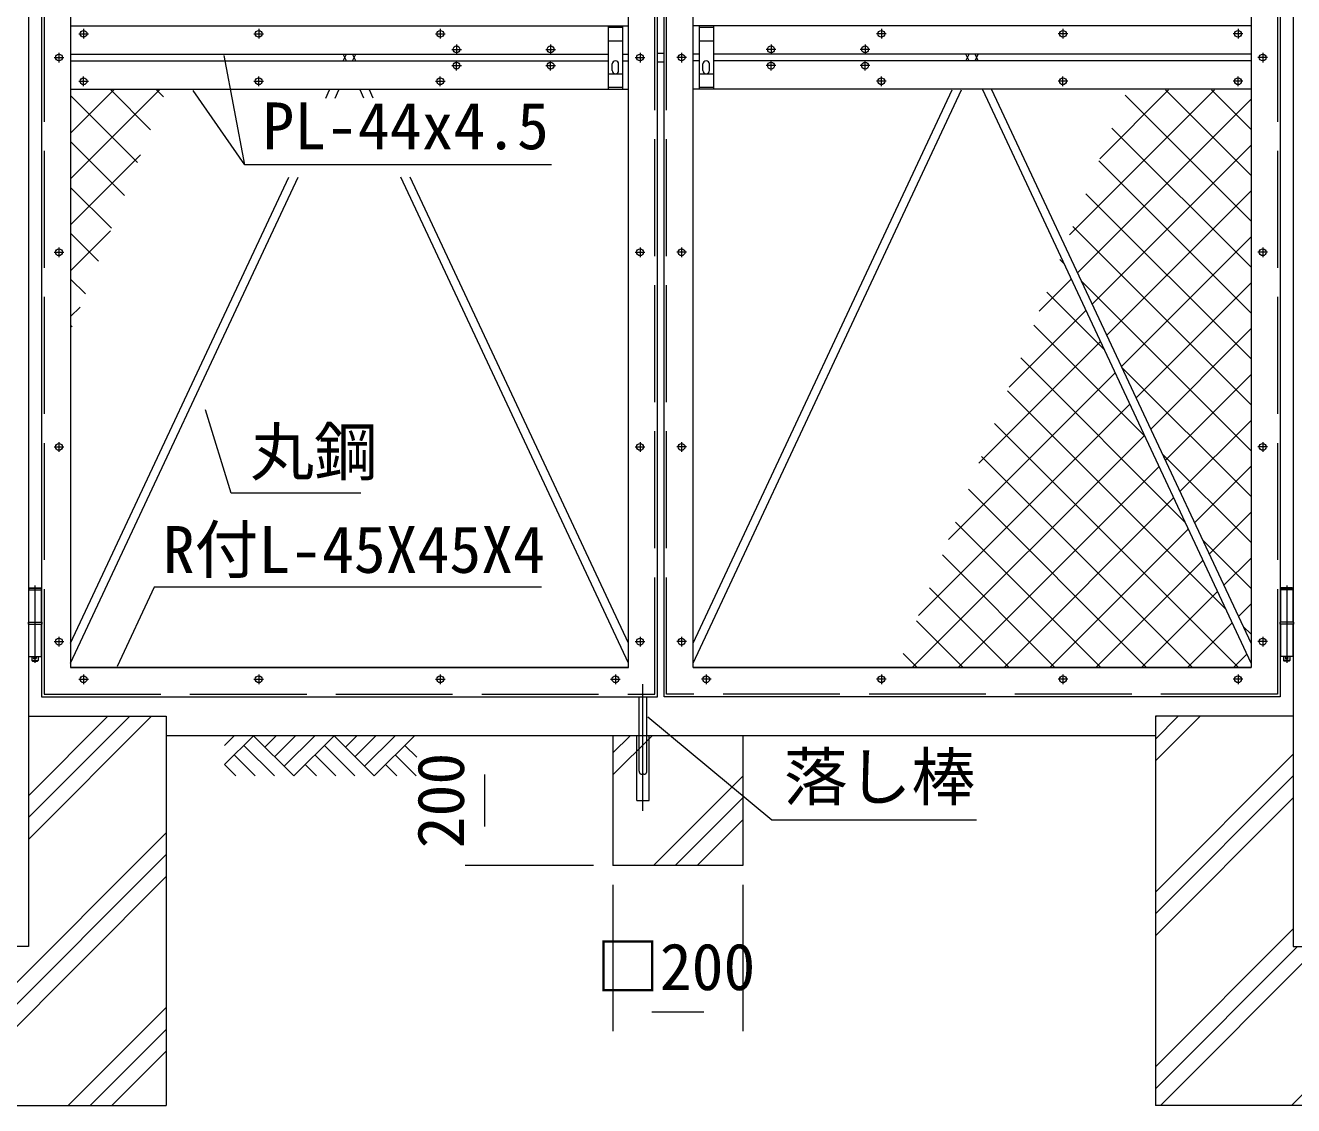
# Model space of a CAD drawing. Units: millimetres, scale not verified. Extents: x -6300 to 6300, y -4455 to 4455.
# Drawn here: x 1446 to 3401, y -967 to 698 of the extents above; entities that cross this region are included whole.
import ezdxf
from ezdxf.enums import TextEntityAlignment as Align

# ---------------------------------------------------------------- set-up
doc = ezdxf.new("R2010")
doc.units = ezdxf.units.MM
doc.header["$LTSCALE"] = 30
doc.linetypes.add('DASHED', pattern=[7.5, 6, -1.5])
doc.linetypes.add('USER1', pattern=[50.8, 31.75, -6.35, 6.35, -6.35])
for name, color, linetype, lineweight in [('0-2_D-BMK', 2, 'USER1', 13), ('0-3_D-STR3', 3, 'Continuous', 13), ('0-4_D-STR1', 1, 'Continuous', 18), ('0-5_D-STR-DIM', 7, 'Continuous', 9), ('0-7_KISO', 7, 'Continuous', 9), ('0-8_D-STR4', 7, 'Continuous', 9), ('0-A_D-DCR-HCH', 7, 'Continuous', 9), ('0-B_D-STR2', 7, 'Continuous', 9), ('0-C_D-STR-TXT', 7, 'Continuous', 9)]:
    doc.layers.add(name, color=color, linetype=linetype, lineweight=lineweight)
doc.styles.add('ＭＳ ゴシック', font='')
doc.styles.get('ＭＳ ゴシック').set_extended_font_data('MS Gothic')

msp = doc.modelspace()

# ---------------------------------------------------------------- linework, layer by layer
at = {"layer": '0-2_D-BMK'}
for p, q in [((1527.93, 684.91), (1542.81, 684.91)), ((1535.37, 692.35), (1535.37, 677.47)), ((1797.93, 684.91), (1812.81, 684.91)), ((1805.37, 692.35), (1805.37, 677.47)), ((2077.93, 684.91), (2092.81, 684.91)), ((2085.37, 692.35), (2085.37, 677.47)), ((2772.81, 684.91), (2757.93, 684.91)), ((2765.37, 692.35), (2765.37, 677.47)), ((3052.81, 684.91), (3037.93, 684.91)), ((3045.37, 692.35), (3045.37, 677.47)), ((3322.81, 684.91), (3307.93, 684.91)), ((3315.37, 692.35), (3315.37, 677.47)), ((2110.37, 668.35), (2110.37, 653.47)), ((2255.37, 668.35), (2255.37, 653.47)), ((2595.37, 668.35), (2595.37, 653.47)), ((2740.37, 668.35), (2740.37, 653.47)), ((1489.93, 648.41), (1504.81, 648.41)), ((1497.37, 655.85), (1497.37, 640.97)), ((2102.93, 660.91), (2117.81, 660.91)), ((2247.93, 660.91), (2262.81, 660.91)), ((2385.93, 648.41), (2400.81, 648.41)), ((2385.93, 648.41), (2400.81, 648.41)), ((2393.37, 655.85), (2393.37, 640.97)), ((2393.37, 655.85), (2393.37, 640.97)), ((2464.81, 648.41), (2449.93, 648.41)), ((2464.81, 648.41), (2449.93, 648.41)), ((2457.37, 655.85), (2457.37, 640.97)), ((2457.37, 655.85), (2457.37, 640.97)), ((2602.81, 660.91), (2587.93, 660.91)), ((2747.81, 660.91), (2732.93, 660.91)), ((3360.81, 648.41), (3345.93, 648.41)), ((3353.37, 655.85), (3353.37, 640.97)), ((2102.93, 635.91), (2117.81, 635.91)), ((2110.37, 628.47), (2110.37, 643.35)), ((2247.93, 635.91), (2262.81, 635.91)), ((2255.37, 628.47), (2255.37, 643.35)), ((2602.81, 635.91), (2587.93, 635.91)), ((2595.37, 628.47), (2595.37, 643.35)), ((2747.81, 635.91), (2732.93, 635.91)), ((2740.37, 628.47), (2740.37, 643.35)), ((1527.93, 611.91), (1542.81, 611.91)), ((1535.37, 604.47), (1535.37, 619.35)), ((1797.93, 611.91), (1812.81, 611.91)), ((1805.37, 604.47), (1805.37, 619.35)), ((2077.93, 611.91), (2092.81, 611.91)), ((2085.37, 604.47), (2085.37, 619.35)), ((2772.81, 611.91), (2757.93, 611.91)), ((2765.37, 604.47), (2765.37, 619.35)), ((3052.81, 611.91), (3037.93, 611.91)), ((3045.37, 604.47), (3045.37, 619.35)), ((3322.81, 611.91), (3307.93, 611.91)), ((3315.37, 604.47), (3315.37, 619.35)), ((1497.37, 355.85), (1497.37, 340.97)), ((2393.37, 355.85), (2393.37, 340.97)), ((2457.37, 355.85), (2457.37, 340.97)), ((3353.37, 355.85), (3353.37, 340.97)), ((1489.93, 348.41), (1504.81, 348.41)), ((2385.93, 348.41), (2400.81, 348.41)), ((2464.81, 348.41), (2449.93, 348.41)), ((3360.81, 348.41), (3345.93, 348.41)), ((1489.93, 48.41), (1504.81, 48.41)), ((1497.37, 55.85), (1497.37, 40.97)), ((2385.93, 48.41), (2400.81, 48.41)), ((2393.37, 55.85), (2393.37, 40.97)), ((2464.81, 48.41), (2449.93, 48.41)), ((2457.37, 55.85), (2457.37, 40.97)), ((3360.81, 48.41), (3345.93, 48.41)), ((3353.37, 55.85), (3353.37, 40.97)), ((1460.37, -165.19), (1460.37, -284.35)), ((3390.37, -165.19), (3390.37, -284.35)), ((1489.93, -251.59), (1504.81, -251.59)), ((1497.37, -244.15), (1497.37, -259.03)), ((2385.93, -251.59), (2400.81, -251.59)), ((2393.37, -244.15), (2393.37, -259.03)), ((2464.81, -251.59), (2449.93, -251.59)), ((2457.37, -244.15), (2457.37, -259.03)), ((3360.81, -251.59), (3345.93, -251.59)), ((3353.37, -244.15), (3353.37, -259.03)), ((1527.93, -309.59), (1542.81, -309.59)), ((1535.37, -302.15), (1535.37, -317.03)), ((1797.93, -309.59), (1812.81, -309.59)), ((1805.37, -302.15), (1805.37, -317.03)), ((2077.93, -309.59), (2092.81, -309.59)), ((2085.37, -302.15), (2085.37, -317.03)), ((2347.93, -309.59), (2362.81, -309.59)), ((2355.37, -302.15), (2355.37, -317.03)), ((2502.81, -309.59), (2487.93, -309.59)), ((2495.37, -302.15), (2495.37, -317.03)), ((2772.81, -309.59), (2757.93, -309.59)), ((2765.37, -302.15), (2765.37, -317.03)), ((3052.81, -309.59), (3037.93, -309.59)), ((3045.37, -302.15), (3045.37, -317.03)), ((3322.81, -309.59), (3307.93, -309.59)), ((3315.37, -302.15), (3315.37, -317.03)), ((2397.87, -512.22), (2397.87, -317.16))]:
    msp.add_line(p, q, dxfattribs=at)
at = {"layer": '0-3_D-STR3'}
for p, q in [((2344.37, 697.41), (2344.37, 599.41)), ((2366.37, 697.41), (2366.37, 599.41)), ((2484.37, 697.41), (2484.37, 599.41)), ((2506.37, 697.41), (2506.37, 599.41)), ((1935.85, 643.41), (1940.54, 653.41)), ((1940.54, 643.41), (1935.85, 653.41)), ((1935.85, 643.41), (1940.54, 653.41)), ((1940.54, 643.41), (1935.85, 653.41)), ((1950.21, 643.41), (1954.89, 653.41)), ((1954.89, 643.41), (1950.21, 653.41)), ((1950.21, 643.41), (1954.89, 653.41)), ((1954.89, 643.41), (1950.21, 653.41)), ((2420.37, 654.91), (2430.37, 654.91)), ((2420.37, 654.91), (2430.37, 654.91)), ((2895.85, 643.41), (2900.54, 653.41)), ((2900.54, 643.41), (2895.85, 653.41)), ((2910.21, 643.41), (2914.89, 653.41)), ((2914.89, 643.41), (2910.21, 653.41)), ((2350.37, 628.41), (2350.37, 638.41)), ((2360.37, 628.41), (2360.37, 638.41)), ((2420.37, 641.91), (2430.37, 641.91)), ((2420.37, 641.91), (2430.37, 641.91)), ((2490.37, 628.41), (2490.37, 638.41)), ((2500.37, 628.41), (2500.37, 638.41)), ((1908.81, 585.68), (1914.77, 598.41)), ((1923.16, 585.68), (1929.13, 598.41)), ((1967.58, 585.68), (1961.62, 598.41)), ((1981.94, 585.68), (1975.97, 598.41)), ((2475.37, -254.21), (2874.77, 598.41)), ((2475.37, -284.86), (2889.13, 598.41)), ((3335.37, -284.86), (2921.62, 598.41)), ((3335.37, -254.21), (2935.97, 598.41)), ((1515.37, -254.21), (1851.94, 464.27)), ((1515.37, -284.86), (1866.29, 464.27)), ((2375.37, -284.86), (2024.45, 464.27)), ((2375.37, -254.21), (2038.81, 464.27)), ((1450.67, -171.59), (1470.07, -171.59)), ((1450.67, -171.59), (1450.67, -221.59)), ((1451.87, -168.59), (1450.87, -169.59)), ((1450.87, -169.59), (1450.87, -171.59)), ((1469.87, -169.59), (1450.87, -169.59)), ((1451.87, -168.59), (1468.87, -168.59)), ((1469.87, -169.59), (1468.87, -168.59)), ((1469.87, -169.59), (1469.87, -171.59)), ((1470.07, -171.59), (1470.07, -221.59)), ((3400.07, -171.59), (3380.67, -171.59)), ((3380.67, -171.59), (3380.67, -221.59)), ((3380.87, -169.59), (3381.87, -168.59)), ((3380.87, -169.59), (3380.87, -171.59)), ((3380.87, -169.59), (3399.87, -169.59)), ((3398.87, -168.59), (3381.87, -168.59)), ((3398.87, -168.59), (3399.87, -169.59)), ((3399.87, -169.59), (3399.87, -171.59)), ((3400.07, -171.59), (3400.07, -221.59)), ((1449.87, -221.59), (1470.87, -221.59)), ((1449.87, -221.59), (1449.87, -224.59)), ((1449.87, -224.59), (1470.87, -224.59)), ((1450.67, -224.59), (1450.67, -274.59)), ((1470.07, -224.59), (1470.07, -274.59)), ((1470.87, -221.59), (1470.87, -224.59)), ((3400.87, -221.59), (3379.87, -221.59)), ((3379.87, -221.59), (3379.87, -224.59)), ((3400.87, -224.59), (3379.87, -224.59)), ((3380.67, -224.59), (3380.67, -274.59)), ((3400.07, -224.59), (3400.07, -274.59)), ((3400.87, -221.59), (3400.87, -224.59)), ((1450.67, -274.59), (1470.07, -274.59)), ((1455.37, -274.59), (1455.37, -280.59)), ((1456.37, -281.59), (1464.37, -281.59)), ((1464.37, -281.59), (1465.37, -280.59)), ((1465.37, -274.59), (1465.37, -280.59)), ((3400.07, -274.59), (3380.67, -274.59)), ((3385.37, -274.59), (3385.37, -280.59)), ((3386.37, -281.59), (3385.37, -280.59)), ((3394.37, -281.59), (3386.37, -281.59)), ((3395.37, -274.59), (3395.37, -280.59)), ((2391.87, -396.59), (2391.87, -336.59)), ((2403.87, -396.59), (2403.87, -336.59)), ((2388.32, -496.59), (2388.32, -396.59)), ((2407.42, -496.59), (2407.42, -396.59)), ((2388.32, -496.59), (2407.42, -496.59))]:
    msp.add_line(p, q, dxfattribs=at)
at = {"layer": '0-3_D-STR3', "linetype": 'DASHED'}
for p, q in [((2366.37, 694.41), (2344.37, 694.41)), ((2506.37, 694.41), (2484.37, 694.41)), ((2366.37, 673.41), (2344.37, 673.41)), ((2506.37, 673.41), (2484.37, 673.41)), ((2344.37, 623.41), (2366.37, 623.41)), ((2484.37, 623.41), (2506.37, 623.41)), ((2366.37, 602.41), (2344.37, 602.41)), ((2506.37, 602.41), (2484.37, 602.41)), ((2391.87, -451.47), (2391.87, -396.59)), ((2403.87, -451.46), (2403.87, -396.59)), ((2399.37, -455.96), (2396.37, -455.96))]:
    msp.add_line(p, q, dxfattribs=at)
at = {"layer": '0-3_D-STR3'}
for points in [[(1456.37, -281.59), (1455.37, -280.59), (1465.37, -280.59)], [(3394.37, -281.59), (3395.37, -280.59), (3385.37, -280.59)]]:
    msp.add_lwpolyline(points, dxfattribs=at)
for centre, radius in [((1535.37, 684.91), 5.25), ((1805.37, 684.91), 5.25), ((2085.37, 684.91), 5.25), ((2765.37, 684.91), 5.25), ((3045.37, 684.91), 5.25), ((3315.37, 684.91), 5.25), ((2110.37, 660.91), 5.25), ((2255.37, 660.91), 5.25), ((2595.37, 660.91), 5.25), ((2740.37, 660.91), 5.25), ((1497.37, 648.41), 5.25), ((2393.37, 648.41), 5.25), ((2393.37, 648.41), 5.25), ((2457.37, 648.41), 5.25), ((2457.37, 648.41), 5.25), ((3353.37, 648.41), 5.25), ((2110.37, 635.91), 5.25), ((2255.37, 635.91), 5.25), ((2595.37, 635.91), 5.25), ((2740.37, 635.91), 5.25), ((1535.37, 611.91), 5.25), ((1805.37, 611.91), 5.25), ((2085.37, 611.91), 5.25), ((2765.37, 611.91), 5.25), ((3045.37, 611.91), 5.25), ((3315.37, 611.91), 5.25), ((1497.37, 348.41), 5.25), ((2393.37, 348.41), 5.25), ((2457.37, 348.41), 5.25), ((3353.37, 348.41), 5.25), ((1497.37, 48.41), 5.25), ((2393.37, 48.41), 5.25), ((2457.37, 48.41), 5.25), ((3353.37, 48.41), 5.25), ((1497.37, -251.59), 5.25), ((2393.37, -251.59), 5.25), ((2457.37, -251.59), 5.25), ((3353.37, -251.59), 5.25), ((1460.37, -276.59), 2), ((3390.37, -276.59), 2), ((1535.37, -309.59), 5.25), ((1805.37, -309.59), 5.25), ((2085.37, -309.59), 5.25), ((2355.37, -309.59), 5.25), ((2495.37, -309.59), 5.25), ((2765.37, -309.59), 5.25), ((3045.37, -309.59), 5.25), ((3315.37, -309.59), 5.25)]:
    msp.add_circle(centre, radius, dxfattribs=at)
for centre, start, end in [((2355.37, 638.41), 359.99999, 179.99965), ((2355.37, 628.41), 179.99999, 359.99998), ((2495.37, 638.41), 0.00035, 180.00001), ((2495.37, 628.41), 180.00002, 0.00001)]:
    msp.add_arc(centre, 5, start, end, dxfattribs=at)
at = {"layer": '0-3_D-STR3', "linetype": 'DASHED'}
for centre, start, end in [((2396.37, -451.46), 179.99999, 270.00049), ((2399.37, -451.46), 269.99951, 0.00001)]:
    msp.add_arc(centre, 4.5, start, end, dxfattribs=at)
at = {"layer": '0-4_D-STR1'}
for p, q in [((1450.37, 2648.41), (1450.37, -721.59)), ((3400.37, 2648.41), (3400.37, -721.59)), ((1515.37, 1588.41), (1515.37, -291.59)), ((2375.37, -291.59), (2375.37, 1588.41)), ((2475.37, -291.59), (2475.37, 1588.41)), ((3335.37, 1588.41), (3335.37, -291.59)), ((1515.37, 697.41), (2375.37, 697.41)), ((3335.37, 697.41), (2475.37, 697.41)), ((1515.37, 653.41), (2344.37, 653.41)), ((2366.37, 653.41), (2375.37, 653.41)), ((2484.37, 653.41), (2475.37, 653.41)), ((3335.37, 653.41), (2506.37, 653.41)), ((1515.37, 643.41), (2344.37, 643.41)), ((2366.37, 643.41), (2375.37, 643.41)), ((2484.37, 643.41), (2475.37, 643.41)), ((3335.37, 643.41), (2506.37, 643.41)), ((1515.37, 599.41), (2375.37, 599.41)), ((3335.37, 599.41), (2475.37, 599.41)), ((1515.37, -291.59), (2375.37, -291.59)), ((2375.37, -291.59), (1515.37, -291.59)), ((3335.37, -291.59), (2475.37, -291.59)), ((2475.37, -291.59), (3335.37, -291.59)), ((1450.37, -721.59), (1375.37, -721.59)), ((3400.37, -721.59), (3475.37, -721.59))]:
    msp.add_line(p, q, dxfattribs=at)
at = {"layer": '0-4_D-STR1', "linetype": 'DASHED'}
for p, q in [((2434.37, -332.59), (2434.37, 1629.41)), ((2416.37, -332.59), (2416.37, 1528.41)), ((1474.37, -332.59), (2416.37, -332.59)), ((3376.37, -332.59), (2434.37, -332.59))]:
    msp.add_line(p, q, dxfattribs=at)
at = {"layer": '0-4_D-STR1'}
msp.add_lwpolyline([(1470.37, 1633.41), (1470.37, -336.59), (2420.37, -336.59), (2420.37, 1528.41)], dxfattribs=at)
at = {"layer": '0-4_D-STR1', "linetype": 'DASHED'}
for points in [[(2416.37, 1629.41), (1474.37, 1629.41), (1474.37, -332.59)], [(2434.37, 1629.41), (3376.37, 1629.41), (3376.37, -332.59)]]:
    msp.add_lwpolyline(points, dxfattribs=at)
at = {"layer": '0-4_D-STR1'}
msp.add_lwpolyline([(3380.37, 1633.41), (3380.37, -336.59), (2430.37, -336.59), (2430.37, 1633.41)], close=True, dxfattribs=at)
at = {"layer": '0-5_D-STR-DIM'}
for p, q in [((2321.64, -396.59), (2123.69, -396.59)), ((2153.69, -456.59), (2153.69, -536.59)), ((2321.64, -596.59), (2123.69, -596.59)), ((2351.64, -626.59), (2351.64, -851.87)), ((2551.64, -626.59), (2551.64, -851.87)), ((2411.64, -821.87), (2491.64, -821.87))]:
    msp.add_line(p, q, dxfattribs=at)
for points in [[(1962.72, -22.98), (1763.13, -22.98), (1723.11, 105.37)], [(2241.57, -167.47), (1644.28, -167.47), (1587.28, -289.78)], [(2912.24, -526.75), (2596.57, -526.75), (2405.41, -367.87)]]:
    msp.add_lwpolyline(points, dxfattribs=at)
at = {"layer": '0-7_KISO'}
for p, q in [((1450.37, -366.59), (1662.87, -366.59)), ((1662.87, -366.59), (1662.87, -966.59)), ((3187.87, -366.59), (3187.87, -966.59)), ((3400.37, -366.59), (3187.87, -366.59)), ((3187.87, -396.59), (1662.87, -396.59)), ((2351.64, -396.59), (2351.64, -596.59)), ((3687.87, -966.59), (3187.87, -966.59))]:
    msp.add_line(p, q, dxfattribs=at)
for points in [[(1162.87, -366.59), (1162.87, -966.59), (1662.87, -966.59)], [(2551.64, -396.59), (2551.64, -596.59), (2351.64, -596.59)]]:
    msp.add_lwpolyline(points, dxfattribs=at)
at = {"layer": '0-8_D-STR4'}
for p, q in [((1752.9, -411.44), (1767.75, -396.59)), ((1752.9, -441.14), (1797.44, -396.59)), ((1797.44, -396.59), (1859.48, -458.62)), ((1832.42, -396.59), (1814.93, -414.08)), ((1862.12, -396.59), (1829.78, -428.93)), ((1891.81, -396.59), (1844.63, -443.78)), ((1921.51, -396.59), (1859.48, -458.62)), ((1921.51, -396.59), (1983.55, -458.62)), ((1956.49, -396.59), (1939, -414.08)), ((1986.19, -396.59), (1953.85, -428.93)), ((2015.88, -396.59), (1968.7, -443.78)), ((2045.58, -396.59), (1983.55, -458.62)), ((1767.75, -426.29), (1800.08, -458.63)), ((1782.59, -411.44), (1829.78, -458.62)), ((1891.82, -426.29), (1924.15, -458.62)), ((1906.66, -411.44), (1953.85, -458.62)), ((2048.22, -458.62), (2015.88, -426.29)), ((2049.08, -429.78), (2030.73, -411.44)), ((1752.9, -441.14), (1770.38, -458.62)), ((1876.97, -441.14), (1894.45, -458.62)), ((2018.52, -458.62), (2001.03, -441.14))]:
    msp.add_line(p, q, dxfattribs=at)
at = {"layer": '0-A_D-DCR-HCH'}
for p, q in [((1450.37, -556.51), (1640.29, -366.59)), ((1450.37, -522.84), (1606.62, -366.59)), ((1450.37, -489.16), (1572.94, -366.59)), ((3187.87, -435.46), (3256.74, -366.59)), ((3187.87, -401.78), (3223.06, -366.59)), ((3187.87, -368.11), (3189.39, -366.59)), ((2351.64, -456.77), (2411.82, -396.59)), ((2351.64, -423.1), (2378.14, -396.59)), ((3187.87, -637.52), (3400.37, -425.02)), ((2413.88, -596.59), (2551.64, -458.83)), ((3187.87, -671.19), (3400.37, -458.69)), ((2447.55, -596.59), (2551.64, -492.5)), ((3187.87, -704.87), (3400.37, -492.37)), ((2481.23, -596.59), (2551.64, -526.18)), ((1242.35, -966.59), (1662.87, -546.07)), ((1276.03, -966.59), (1662.87, -579.75)), ((1309.7, -966.59), (1662.87, -613.42)), ((3397.61, -966.59), (3687.87, -676.33)), ((3187.87, -906.92), (3400.37, -694.42)), ((3187.87, -940.6), (3406.88, -721.59)), ((3195.56, -966.59), (3440.56, -721.59)), ((1511.76, -966.59), (1662.87, -815.48)), ((1545.43, -966.59), (1662.87, -849.15)), ((1579.11, -966.59), (1662.87, -882.83))]:
    msp.add_line(p, q, dxfattribs=at)
at = {"layer": '0-B_D-STR2'}
for p, q in [((1515.37, 531.95), (1581.83, 598.41)), ((1515.37, 461.24), (1652.54, 598.41)), ((1618.54, 486.47), (1515.37, 589.65)), ((1638.65, 537.08), (1577.32, 598.41)), ((1658.76, 587.68), (1648.03, 598.41)), ((3055.56, 375.08), (3278.89, 598.41)), ((3102.18, 492.41), (3208.17, 598.41)), ((3335.37, 395.99), (3141.07, 590.29)), ((3335.37, 466.7), (3203.67, 598.41)), ((3335.37, 537.41), (3274.38, 598.41)), ((3067.92, 316.73), (3335.37, 584.18)), ((3335.37, 325.28), (3120.96, 539.69)), ((1598.44, 435.87), (1515.37, 518.94)), ((3090.48, 268.58), (3335.37, 513.47)), ((1515.37, 390.53), (1623.31, 498.47)), ((3335.37, 254.57), (3100.86, 489.08)), ((1578.33, 385.27), (1515.37, 448.22)), ((3335.37, 183.86), (3080.75, 438.48)), ((3113.03, 220.42), (3335.37, 442.76)), ((1515.37, 319.82), (1576.69, 381.13)), ((1558.22, 334.66), (1515.37, 377.51)), ((3335.37, 113.15), (3060.64, 387.88)), ((3135.59, 172.27), (3335.37, 372.05)), ((3046.94, 330.87), (3040.54, 337.27)), ((1538.11, 284.06), (1515.37, 306.8)), ((3008.94, 257.75), (3058.14, 306.96)), ((3335.37, 42.44), (3073.95, 303.86)), ((3158.15, 124.12), (3335.37, 301.34)), ((3109.26, 197.84), (3020.43, 286.67)), ((1515.37, 249.11), (1530.07, 263.8)), ((2962.32, 140.42), (3080.7, 258.8)), ((1518.01, 233.46), (1515.37, 236.09)), ((3171.57, 64.82), (3000.32, 236.07)), ((3180.7, 75.96), (3335.37, 230.63)), ((2915.7, 23.09), (3103.26, 210.65)), ((3233.88, -68.2), (2980.22, 185.46)), ((2869.08, -94.24), (3125.81, 162.49)), ((3335.37, -28.27), (3136.26, 170.84)), ((3203.26, 27.81), (3335.37, 159.92)), ((3296.2, -201.23), (2960.11, 134.86)), ((2822.45, -211.58), (3148.37, 114.34)), ((3315.85, -291.59), (2940, 84.26)), ((3225.82, -20.34), (3335.37, 89.21)), ((2813.15, -291.59), (3170.93, 66.19)), ((3245.14, -291.59), (2919.89, 33.65)), ((3335.37, -98.98), (3198.57, 37.81)), ((2883.86, -291.59), (3193.49, 18.03)), ((3248.38, -68.5), (3335.37, 18.5)), ((3174.43, -291.59), (2899.79, -16.95)), ((2954.57, -291.59), (3216.04, -30.12)), ((3270.93, -116.65), (3335.37, -52.21)), ((3103.72, -291.59), (2879.68, -67.56)), ((3025.28, -291.59), (3238.6, -78.27)), ((3335.37, -169.69), (3260.89, -95.21)), ((3033, -291.59), (2859.57, -118.16)), ((3095.99, -291.59), (3261.16, -126.43)), ((3293.49, -164.81), (3335.37, -122.92)), ((2962.29, -291.59), (2839.47, -168.76)), ((3166.7, -291.59), (3283.71, -174.58)), ((3316.05, -212.96), (3335.37, -193.63)), ((2891.58, -291.59), (2819.36, -219.37)), ((3237.41, -291.59), (3306.27, -222.73)), ((3335.37, -240.4), (3323.2, -228.23)), ((2820.87, -291.59), (2799.25, -269.97)), ((3308.12, -291.59), (3328.83, -270.89))]:
    msp.add_line(p, q, dxfattribs=at)
at = {"layer": '0-C_D-STR-TXT'}
msp.add_line((1784.19, 483), (1752.39, 651.44), dxfattribs=at)
msp.add_lwpolyline([(2256.72, 483), (1784.19, 483), (1704.22, 597.77)], dxfattribs=at)

# ---------------------------------------------------------------- texts
at = {"layer": '0-5_D-STR-DIM', "style": 'ＭＳ ゴシック'}
for s, p in [('PL-44x4.5', (1811.13, 485.38)), ('丸鋼', (1792.3, -17.05)), ('R付L-45X45X4', (1657.45, -167.35)), ('落し棒', (2614.99, -517.65)), ('□200', (2325.42, -810.23))]:
    msp.add_text(s, height=72.14, dxfattribs=at).set_placement(p, align=Align.BOTTOM_LEFT)
msp.add_text('200', height=72.14, rotation=90, dxfattribs=at).set_placement((2143.56, -570.09), align=Align.BOTTOM_LEFT)

doc.saveas('drawing.dxf')
